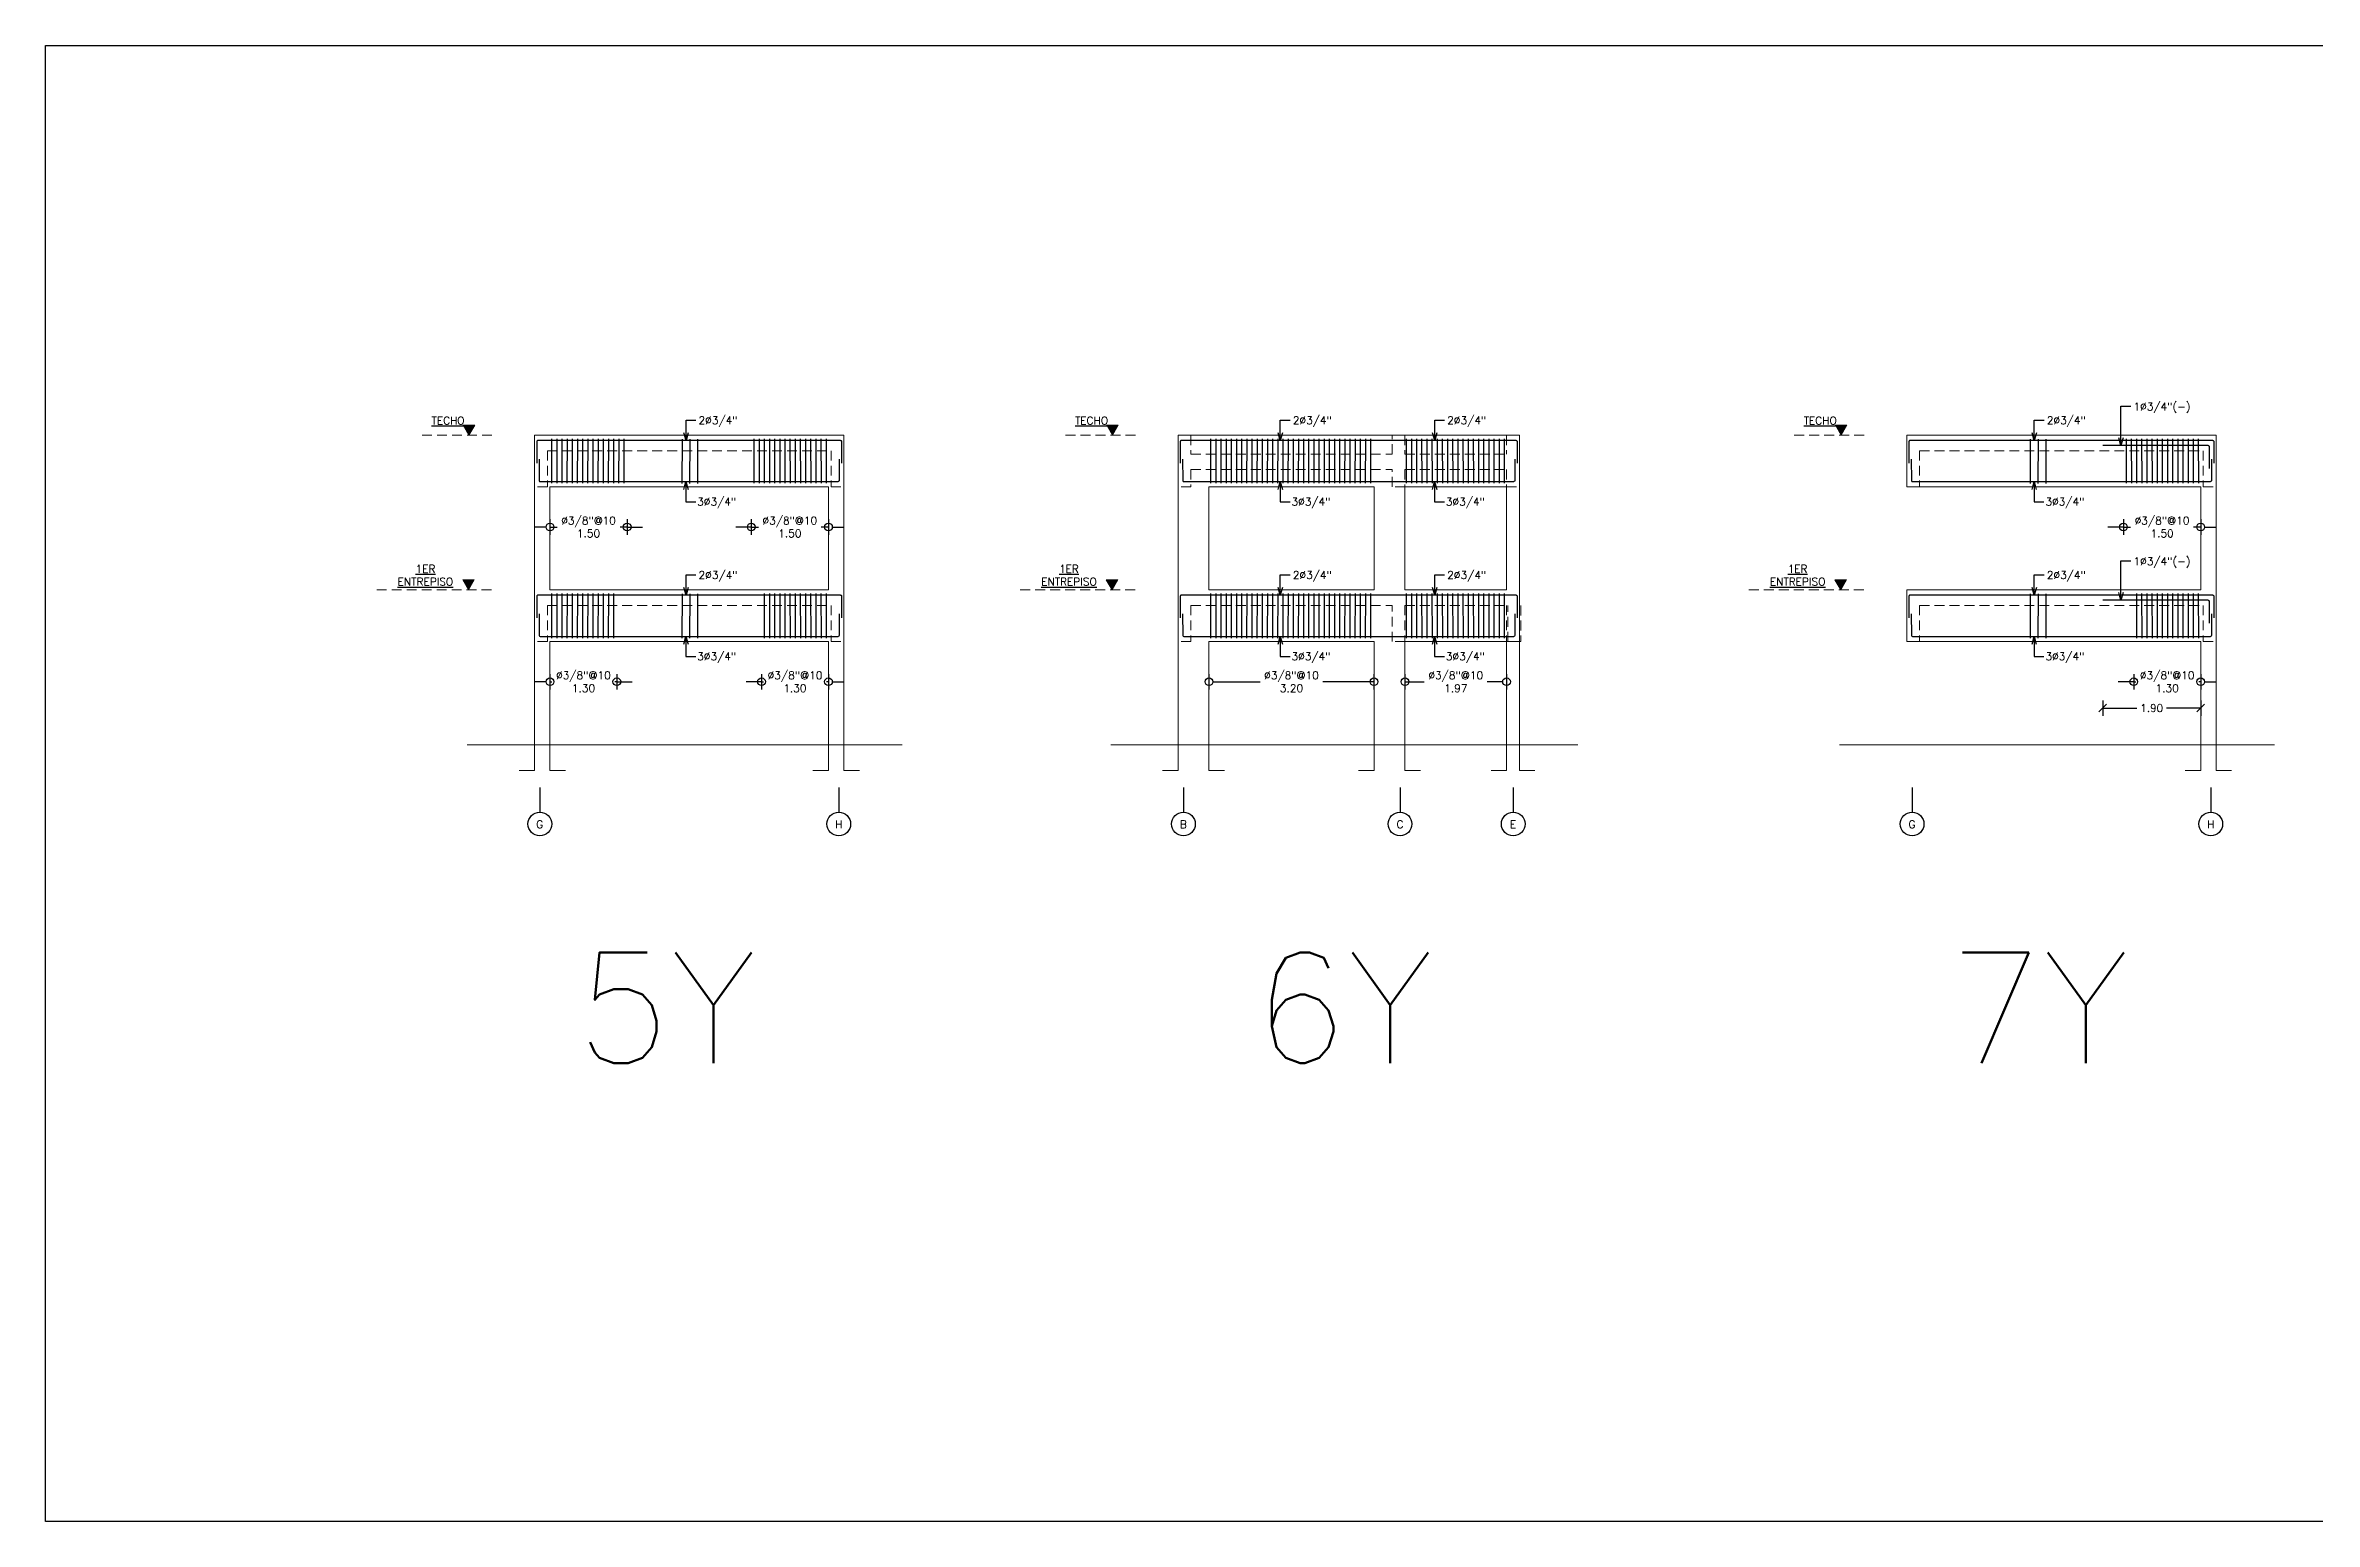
# Model space of a CAD drawing. Header units: metres. Extents: x -44 to 358, y -246 to 48.
# Drawn here: x -5.07 to 38.93, y -246.38 to -217.76 of the extents above; entities that cross this region are included whole.
import ezdxf

# ---------------------------------------------------------------- set-up
doc = ezdxf.new("R2010")
doc.units = ezdxf.units.M
doc.header["$LTSCALE"] = 0.3
doc.header["$PDMODE"] = 3
doc.linetypes.add('CONTINUA', pattern=[0])
doc.linetypes.add('HIDDEN', pattern=[9.525, 6.35, -3.175])
for name, color, linetype in [('001-ACERO', 5, 'Continuous'), ('001-DIMLOSA', 4, 'Continuous'), ('001-DIMTEXTO', 4, 'Continuous'), ('001-EJES', 4, 'Continuous'), ('002-SECCION', 1, 'CONTINUA'), ('ACERO', 5, 'Continuous'), ('DIMPORTICO', 4, 'Continuous'), ('DIMTEXTO', 4, 'Continuous'), ('SECCION', 1, 'Continuous'), ('TEXTO1', 1, 'Continuous'), ('VIGA-LOSA', 1, 'Continuous')]:
    doc.layers.add(name, color=color, linetype=linetype)
doc.layers.add('Losa', color=8, linetype='HIDDEN', lineweight=18)
doc.styles.add('SIMPLEX', font='simplex_.ttf', dxfattribs={"height": 0.2})
doc.styles.add('SMPLEX', font='simplex.shx')
doc.dimstyles.new('BDIM-75', dxfattribs={"dimscale": 0.75, "dimtxt": 0.2, "dimasz": 0.2, "dimexe": 0.2, "dimexo": 0.2, "dimgap": 0.1, "dimtad": 0, "dimtih": 1, "dimtoh": 1, "dimzin": 0, "dimdsep": 46, "dimtxsty": 'SIMPLEX', "dimblk": 'OBLIQUE', "dimcen": 0.2, "dimdle": 0.2, "dimclrd": 4, "dimclre": 4, "dimclrt": 256, "dimadec": 0, "dimazin": 0, "dimtfac": 1, "dimtofl": 0, "dimtmove": 1, "dimatfit": 3, "dimldrblk": 'OPEN30', "dimfxl": 0.15, "dimtfill": 1, "dimtolj": 1, "dimtzin": 0, "dimlwd": -1, "dimlwe": -1, "dimarcsym": 0})
doc.dimstyles.new('DIM-75', dxfattribs={"dimscale": 0.75, "dimtxt": 0.2, "dimasz": 0.2, "dimexe": 0.2, "dimexo": 0.2, "dimgap": 0.1, "dimtad": 0, "dimtih": 1, "dimtoh": 1, "dimzin": 0, "dimdsep": 46, "dimtxsty": 'SMPLEX', "dimblk1": 'OBLIQUE', "dimblk2": 'OBLIQUE', "dimsah": 1, "dimcen": 0.2, "dimclrd": 4, "dimclre": 4, "dimclrt": 4, "dimadec": 0, "dimazin": 0, "dimtfac": 1, "dimtmove": 0, "dimatfit": 3, "dimldrblk": 'OBLIQUE', "dimfxl": 0.2, "dimfxlon": 1, "dimtfill": 1, "dimtolj": 1, "dimtzin": 0, "dimarcsym": 0})

# ---------------------------------------------------------------- blocks, each defined once
blk = doc.blocks.new('A$C2BC87D2B')
at = {"layer": '001-DIMTEXTO', "lineweight": 0}
h = blk.add_hatch(color=4, dxfattribs=at)
h.dxf.hatch_style = 1
h.paths.add_polyline_path([(0, 0), (0.112, 0.194), (-0.112, 0.194)])
at = {"layer": '001-DIMTEXTO', "color": 4, "lineweight": 0, "flags": 128}
blk.add_lwpolyline([(0, 0), (0.112, 0.194), (-0.112, 0.194)], close=True, dxfattribs=at)
blk = doc.blocks.new('*U1802')
at = {"layer": '001-ACERO'}
blk.add_line((-0.001, -0.435), (0.001, 0.428), dxfattribs=at)
blk = doc.blocks.new('*U1803')
at = {"layer": 'VIGA-LOSA', "color": 0, "linetype": 'ByBlock', "lineweight": -2, "transparency": 16777216}
for p in [(0, 0), (0.1, 0), (0.2, 0), (0.3, 0), (0.4, 0), (0.5, 0), (0.6, 0), (0.7, 0), (0.8, 0), (0.9, 0), (1, 0), (1.1, 0), (1.2, 0)]:
    blk.add_blockref('*U1802', p, dxfattribs=at)
blk = doc.blocks.new('_DotBlank')
at = {"color": 0, "linetype": 'ByBlock', "lineweight": -2}
blk.add_line((-0.5, 0), (-1, 0), dxfattribs=at)
blk.add_circle((0, 0), 0.5, dxfattribs=at)
blk = doc.blocks.new('_Origin')
at = {"color": 0, "linetype": 'ByBlock', "lineweight": -2}
blk.add_line((0, 0), (-1, 0), dxfattribs=at)
blk.add_circle((0, 0), 0.5, dxfattribs=at)
blk = doc.blocks.new('*D1804')
at = {"layer": '001-DIMTEXTO', "color": 4, "lineweight": -2, "transparency": 16777216}
for p, q in [((4.563, -230.1), (4.413, -230.1)), ((4.713, -229.95), (4.713, -230.25)), ((4.713, -230.1), (4.751, -230.1)), ((6.01, -230.1), (5.972, -230.1)), ((6.01, -229.95), (6.01, -230.25)), ((6.16, -230.1), (6.31, -230.1))]:
    blk.add_line(p, q, dxfattribs=at)
at = {"layer": 'DEFPOINTS', "color": 0, "transparency": 16777216}
for p in [(4.713, -229.32), (6.01, -229.32), (6.01, -230.1)]:
    blk.add_point(p, dxfattribs=at)
at = {"layer": '001-DIMTEXTO', "color": 4, "lineweight": -2, "transparency": 16777216, "xscale": 0.15, "yscale": 0.15, "zscale": 0.15}
blk.add_blockref('_DotBlank', (4.713, -230.1), dxfattribs=at)
at = {"layer": '001-DIMTEXTO', "color": 4, "lineweight": -2, "transparency": 16777216, "xscale": 0.15, "yscale": 0.15, "zscale": 0.15, "rotation": 180}
blk.add_blockref('_Origin', (6.01, -230.1), dxfattribs=at)
at = {"layer": '001-DIMTEXTO', "color": 4, "transparency": 16777216, "insert": (5.362, -230.1), "char_height": 0.15, "attachment_point": 5, "style": 'SMPLEX'}
blk.add_mtext('\\A1;∅3/8"@10\\P1.30', dxfattribs=at)
blk = doc.blocks.new('_OBLIQUE')
at = {"color": 0, "linetype": 'ByBlock'}
blk.add_line((-0.5, -0.5), (0.5, 0.5), dxfattribs=at)
blk = doc.blocks.new('*U1805')
at = {"layer": '001-ACERO'}
blk.add_line((-0.001, -0.435), (0.001, 0.428), dxfattribs=at)
blk = doc.blocks.new('*U1806')
at = {"layer": 'VIGA-LOSA', "color": 0, "linetype": 'ByBlock', "lineweight": -2, "transparency": 16777216}
for p in [(0, 0), (0.1, 0), (0.2, 0), (0.3, 0), (0.4, 0), (0.5, 0), (0.6, 0), (0.7, 0), (0.8, 0), (0.9, 0), (1, 0), (1.1, 0), (1.2, 0)]:
    blk.add_blockref('*U1805', p, dxfattribs=at)
blk = doc.blocks.new('*D1807')
at = {"layer": '001-DIMTEXTO', "color": 4, "lineweight": -2, "transparency": 16777216}
for p, q in [((8.666, -230.1), (8.516, -230.1)), ((8.816, -229.95), (8.816, -230.25)), ((8.816, -230.1), (8.854, -230.1)), ((10.113, -230.1), (10.075, -230.1)), ((10.113, -229.95), (10.113, -230.25)), ((10.263, -230.1), (10.413, -230.1))]:
    blk.add_line(p, q, dxfattribs=at)
at = {"layer": 'DEFPOINTS', "color": 0, "transparency": 16777216}
for p in [(8.816, -229.32), (10.113, -229.32), (8.816, -230.1)]:
    blk.add_point(p, dxfattribs=at)
at = {"layer": '001-DIMTEXTO', "color": 4, "lineweight": -2, "transparency": 16777216, "xscale": 0.15, "yscale": 0.15, "zscale": 0.15}
blk.add_blockref('_Origin', (8.816, -230.1), dxfattribs=at)
at = {"layer": '001-DIMTEXTO', "color": 4, "lineweight": -2, "transparency": 16777216, "xscale": 0.15, "yscale": 0.15, "zscale": 0.15, "rotation": 180}
blk.add_blockref('_DotBlank', (10.113, -230.1), dxfattribs=at)
at = {"layer": '001-DIMTEXTO', "color": 4, "transparency": 16777216, "insert": (9.464, -230.1), "char_height": 0.15, "attachment_point": 5, "style": 'SMPLEX'}
blk.add_mtext('\\A1;∅3/8"@10\\P1.30', dxfattribs=at)
blk = doc.blocks.new('_Open30')
at = {"color": 0, "lineweight": -2}
for p, q in [((-1, 0.27), (0, 0)), ((0, 0), (-1, -0.27)), ((0, 0), (-1, 0))]:
    blk.add_line(p, q, dxfattribs=at)
blk = doc.blocks.new('*U1808')
at = {"layer": '001-ACERO'}
blk.add_line((-0.001, -0.685), (0.001, 0.175), dxfattribs=at)
blk = doc.blocks.new('*U1809')
at = {"layer": 'VIGA-LOSA', "color": 0, "linetype": 'ByBlock', "lineweight": -2, "transparency": 16777216}
for p in [(0, 0), (0.15, 0), (0.3, 0)]:
    blk.add_blockref('*U1808', p, dxfattribs=at)
blk = doc.blocks.new('*U1814')
at = {"layer": '001-ACERO'}
blk.add_line((-0.001, -0.685), (0.001, 0.175), dxfattribs=at)
blk = doc.blocks.new('*U1815')
at = {"layer": 'VIGA-LOSA', "color": 0, "linetype": 'ByBlock', "lineweight": -2, "transparency": 16777216}
for p in [(0, 0), (0.15, 0), (0.3, 0)]:
    blk.add_blockref('*U1814', p, dxfattribs=at)
blk = doc.blocks.new('*U1876')
at = {"layer": '001-ACERO'}
blk.add_line((-0.001, -0.435), (0.001, 0.428), dxfattribs=at)
blk = doc.blocks.new('*U1877')
at = {"layer": 'VIGA-LOSA', "color": 0, "linetype": 'ByBlock', "lineweight": -2, "transparency": 16777216}
for p in [(0, 0), (0.1, 0), (0.2, 0), (0.3, 0), (0.4, 0), (0.5, 0), (0.6, 0), (0.7, 0), (0.8, 0), (0.9, 0), (1, 0), (1.1, 0), (1.2, 0), (1.3, 0), (1.4, 0)]:
    blk.add_blockref('*U1876', p, dxfattribs=at)
blk = doc.blocks.new('*U1884')
at = {"layer": '001-ACERO'}
blk.add_line((-0.001, -0.435), (0.001, 0.428), dxfattribs=at)
blk = doc.blocks.new('*U1885')
at = {"layer": 'VIGA-LOSA', "color": 0, "linetype": 'ByBlock', "lineweight": -2, "transparency": 16777216}
for p in [(0, 0), (0.1, 0), (0.2, 0), (0.3, 0), (0.4, 0), (0.5, 0), (0.6, 0), (0.7, 0), (0.8, 0), (0.9, 0), (1, 0), (1.1, 0), (1.2, 0)]:
    blk.add_blockref('*U1884', p, dxfattribs=at)
blk = doc.blocks.new('*U1886')
at = {"layer": '001-ACERO'}
blk.add_line((-0.001, -0.685), (0.001, 0.175), dxfattribs=at)
blk = doc.blocks.new('*U1887')
at = {"layer": 'VIGA-LOSA', "color": 0, "linetype": 'ByBlock', "lineweight": -2, "transparency": 16777216}
for p in [(0, 0), (0.15, 0), (0.3, 0)]:
    blk.add_blockref('*U1886', p, dxfattribs=at)
blk = doc.blocks.new('*D1900')
at = {"layer": '001-DIMTEXTO', "color": 4, "lineweight": -2, "transparency": 16777216}
for p, q in [((34.82, -230.46), (34.82, -230.76)), ((36.72, -230.46), (36.72, -230.76)), ((34.82, -230.61), (35.481, -230.61)), ((36.72, -230.61), (36.059, -230.61))]:
    blk.add_line(p, q, dxfattribs=at)
at = {"layer": 'DEFPOINTS', "color": 0, "transparency": 16777216}
for p in [(34.82, -229.32), (36.72, -229.32), (36.72, -230.61)]:
    blk.add_point(p, dxfattribs=at)
at = {"layer": '001-DIMTEXTO', "color": 4, "lineweight": -2, "transparency": 16777216, "xscale": 0.15, "yscale": 0.15, "zscale": 0.15, "rotation": 180}
blk.add_blockref('_OBLIQUE', (34.82, -230.61), dxfattribs=at)
at = {"layer": '001-DIMTEXTO', "color": 4, "lineweight": -2, "transparency": 16777216, "xscale": 0.15, "yscale": 0.15, "zscale": 0.15}
blk.add_blockref('_OBLIQUE', (36.72, -230.61), dxfattribs=at)
at = {"layer": '001-DIMTEXTO', "color": 4, "transparency": 16777216, "insert": (35.77, -230.61), "char_height": 0.15, "attachment_point": 5, "style": 'SMPLEX', "bg_fill": 3, "box_fill_scale": 1.1, "bg_fill_color": 256, "bg_fill_true_color": 13158600, "bg_fill_transparency": 0}
blk.add_mtext('\\A1;1.90', dxfattribs=at)
blk = doc.blocks.new('*D1901')
at = {"layer": '001-DIMTEXTO', "color": 4, "lineweight": -2, "transparency": 16777216}
for p, q in [((35.272, -230.1), (35.122, -230.1)), ((35.422, -229.95), (35.422, -230.25)), ((35.422, -230.1), (35.46, -230.1)), ((36.72, -230.1), (36.682, -230.1)), ((36.72, -229.95), (36.72, -230.25)), ((36.87, -230.1), (37.02, -230.1))]:
    blk.add_line(p, q, dxfattribs=at)
at = {"layer": 'DEFPOINTS', "color": 0, "transparency": 16777216}
for p in [(35.422, -229.32), (36.72, -229.32), (35.422, -230.1)]:
    blk.add_point(p, dxfattribs=at)
at = {"layer": '001-DIMTEXTO', "color": 4, "lineweight": -2, "transparency": 16777216, "xscale": 0.15, "yscale": 0.15, "zscale": 0.15}
blk.add_blockref('_Origin', (35.422, -230.1), dxfattribs=at)
at = {"layer": '001-DIMTEXTO', "color": 4, "lineweight": -2, "transparency": 16777216, "xscale": 0.15, "yscale": 0.15, "zscale": 0.15, "rotation": 180}
blk.add_blockref('_DotBlank', (36.72, -230.1), dxfattribs=at)
at = {"layer": '001-DIMTEXTO', "color": 4, "transparency": 16777216, "insert": (36.071, -230.1), "char_height": 0.15, "attachment_point": 5, "style": 'SMPLEX'}
blk.add_mtext('\\A1;∅3/8"@10\\P1.30', dxfattribs=at)
blk = doc.blocks.new('*U1902')
at = {"layer": '001-ACERO'}
blk.add_line((-0.001, -0.685), (0.001, 0.175), dxfattribs=at)
blk = doc.blocks.new('*U1903')
at = {"layer": 'VIGA-LOSA', "color": 0, "linetype": 'ByBlock', "lineweight": -2, "transparency": 16777216}
for p in [(0, 0), (0.15, 0), (0.3, 0)]:
    blk.add_blockref('*U1902', p, dxfattribs=at)
blk = doc.blocks.new('*U1955')
at = {"layer": '001-ACERO'}
blk.add_line((-0.001, -0.435), (0.001, 0.428), dxfattribs=at)
blk = doc.blocks.new('*U1956')
at = {"layer": 'VIGA-LOSA', "color": 0, "linetype": 'ByBlock', "lineweight": -2, "transparency": 16777216}
for p in [(0, 0), (0.1, 0), (0.2, 0), (0.3, 0), (0.4, 0), (0.5, 0), (0.6, 0), (0.7, 0), (0.8, 0), (0.9, 0), (1, 0), (1.1, 0), (1.2, 0), (1.3, 0), (1.4, 0), (1.5, 0), (1.6, 0), (1.7, 0), (1.8, 0), (1.9, 0), (2, 0), (2.1, 0), (2.2, 0), (2.3, 0), (2.4, 0), (2.5, 0), (2.6, 0), (2.7, 0), (2.8, 0), (2.9, 0), (3, 0), (3.1, 0)]:
    blk.add_blockref('*U1955', p, dxfattribs=at)
blk = doc.blocks.new('*D1967')
at = {"layer": '001-DIMTEXTO', "color": 4, "lineweight": -2, "transparency": 16777216}
for p, q in [((17.491, -229.95), (17.491, -230.25)), ((17.641, -230.1), (18.481, -230.1)), ((20.541, -230.1), (19.702, -230.1)), ((20.691, -229.95), (20.691, -230.25))]:
    blk.add_line(p, q, dxfattribs=at)
at = {"layer": 'DEFPOINTS', "color": 0, "transparency": 16777216}
for p in [(17.491, -229.32), (20.691, -229.32), (20.691, -230.1)]:
    blk.add_point(p, dxfattribs=at)
at = {"layer": '001-DIMTEXTO', "color": 4, "lineweight": -2, "transparency": 16777216, "xscale": 0.15, "yscale": 0.15, "zscale": 0.15, "rotation": 180}
blk.add_blockref('_DotBlank', (17.491, -230.1), dxfattribs=at)
at = {"layer": '001-DIMTEXTO', "color": 4, "lineweight": -2, "transparency": 16777216, "xscale": 0.15, "yscale": 0.15, "zscale": 0.15}
blk.add_blockref('_Origin', (20.691, -230.1), dxfattribs=at)
at = {"layer": '001-DIMTEXTO', "color": 4, "transparency": 16777216, "insert": (19.091, -230.1), "char_height": 0.15, "attachment_point": 5, "style": 'SMPLEX'}
blk.add_mtext('\\A1;∅3/8"@10\\P3.20', dxfattribs=at)
blk = doc.blocks.new('*U1957')
at = {"layer": '001-ACERO'}
blk.add_line((-0.001, -0.435), (0.001, 0.428), dxfattribs=at)
blk = doc.blocks.new('*U1958')
at = {"layer": 'VIGA-LOSA', "color": 0, "linetype": 'ByBlock', "lineweight": -2, "transparency": 16777216}
for p in [(0, 0), (0.1, 0), (0.2, 0), (0.3, 0), (0.4, 0), (0.5, 0), (0.6, 0), (0.7, 0), (0.8, 0), (0.9, 0), (1, 0), (1.1, 0), (1.2, 0), (1.3, 0), (1.4, 0), (1.5, 0), (1.6, 0), (1.7, 0), (1.8, 0), (1.9, 0)]:
    blk.add_blockref('*U1957', p, dxfattribs=at)
blk = doc.blocks.new('*D1968')
at = {"layer": '001-DIMTEXTO', "color": 4, "lineweight": -2, "transparency": 16777216}
for p, q in [((21.291, -229.95), (21.291, -230.25)), ((21.441, -230.1), (21.665, -230.1)), ((23.111, -230.1), (22.887, -230.1)), ((23.261, -229.95), (23.261, -230.25))]:
    blk.add_line(p, q, dxfattribs=at)
at = {"layer": 'DEFPOINTS', "color": 0, "transparency": 16777216}
for p in [(21.291, -229.32), (23.261, -229.32), (21.291, -230.1)]:
    blk.add_point(p, dxfattribs=at)
at = {"layer": '001-DIMTEXTO', "color": 4, "lineweight": -2, "transparency": 16777216, "xscale": 0.15, "yscale": 0.15, "zscale": 0.15, "rotation": 180}
blk.add_blockref('_Origin', (21.291, -230.1), dxfattribs=at)
at = {"layer": '001-DIMTEXTO', "color": 4, "lineweight": -2, "transparency": 16777216, "xscale": 0.15, "yscale": 0.15, "zscale": 0.15}
blk.add_blockref('_DotBlank', (23.261, -230.1), dxfattribs=at)
at = {"layer": '001-DIMTEXTO', "color": 4, "transparency": 16777216, "insert": (22.276, -230.1), "char_height": 0.15, "attachment_point": 5, "style": 'SMPLEX'}
blk.add_mtext('\\A1;∅3/8"@10\\P1.97', dxfattribs=at)
blk = doc.blocks.new('*U1961')
at = {"layer": '001-ACERO'}
blk.add_line((-0.001, -0.435), (0.001, 0.428), dxfattribs=at)
blk = doc.blocks.new('*U1962')
at = {"layer": 'VIGA-LOSA', "color": 0, "linetype": 'ByBlock', "lineweight": -2, "transparency": 16777216}
for p in [(0, 0), (0.1, 0), (0.2, 0), (0.3, 0), (0.4, 0), (0.5, 0), (0.6, 0), (0.7, 0), (0.8, 0), (0.9, 0), (1, 0), (1.1, 0), (1.2, 0), (1.3, 0), (1.4, 0), (1.5, 0), (1.6, 0), (1.7, 0), (1.8, 0), (1.9, 0), (2, 0), (2.1, 0), (2.2, 0), (2.3, 0), (2.4, 0), (2.5, 0), (2.6, 0), (2.7, 0), (2.8, 0), (2.9, 0), (3, 0), (3.1, 0)]:
    blk.add_blockref('*U1961', p, dxfattribs=at)
blk = doc.blocks.new('*U1963')
at = {"layer": '001-ACERO'}
blk.add_line((-0.001, -0.435), (0.001, 0.428), dxfattribs=at)
blk = doc.blocks.new('*U1964')
at = {"layer": 'VIGA-LOSA', "color": 0, "linetype": 'ByBlock', "lineweight": -2, "transparency": 16777216}
for p in [(0, 0), (0.1, 0), (0.2, 0), (0.3, 0), (0.4, 0), (0.5, 0), (0.6, 0), (0.7, 0), (0.8, 0), (0.9, 0), (1, 0), (1.1, 0), (1.2, 0), (1.3, 0), (1.4, 0), (1.5, 0), (1.6, 0), (1.7, 0), (1.8, 0), (1.9, 0)]:
    blk.add_blockref('*U1963', p, dxfattribs=at)
blk = doc.blocks.new('*D1989')
at = {"layer": '001-DIMTEXTO', "color": 4, "lineweight": -2, "transparency": 16777216}
for p, q in [((35.222, -226.95), (35.222, -227.25)), ((36.72, -226.95), (36.72, -227.25)), ((35.072, -227.1), (34.922, -227.1)), ((35.222, -227.1), (35.36, -227.1)), ((36.72, -227.1), (36.582, -227.1)), ((36.87, -227.1), (37.02, -227.1))]:
    blk.add_line(p, q, dxfattribs=at)
at = {"layer": 'DEFPOINTS', "color": 0, "transparency": 16777216}
for p in [(35.222, -226.32), (36.72, -226.32), (35.222, -227.1)]:
    blk.add_point(p, dxfattribs=at)
at = {"layer": '001-DIMTEXTO', "color": 4, "lineweight": -2, "transparency": 16777216, "xscale": 0.15, "yscale": 0.15, "zscale": 0.15}
blk.add_blockref('_Origin', (35.222, -227.1), dxfattribs=at)
at = {"layer": '001-DIMTEXTO', "color": 4, "lineweight": -2, "transparency": 16777216, "xscale": 0.15, "yscale": 0.15, "zscale": 0.15, "rotation": 180}
blk.add_blockref('_DotBlank', (36.72, -227.1), dxfattribs=at)
at = {"layer": '001-DIMTEXTO', "color": 4, "transparency": 16777216, "insert": (35.971, -227.1), "char_height": 0.15, "attachment_point": 5, "style": 'SMPLEX'}
blk.add_mtext('\\A1;∅3/8"@10\\P1.50', dxfattribs=at)
blk = doc.blocks.new('*U1990')
at = {"layer": '001-ACERO'}
blk.add_line((-0.001, -0.435), (0.001, 0.428), dxfattribs=at)
blk = doc.blocks.new('*U1991')
at = {"layer": 'VIGA-LOSA', "color": 0, "linetype": 'ByBlock', "lineweight": -2, "transparency": 16777216}
for p in [(0, 0), (0.1, 0), (0.2, 0), (0.3, 0), (0.4, 0), (0.5, 0), (0.6, 0), (0.7, 0), (0.8, 0), (0.9, 0), (1, 0), (1.1, 0), (1.2, 0), (1.3, 0), (1.4, 0)]:
    blk.add_blockref('*U1990', p, dxfattribs=at)
blk = doc.blocks.new('*D1992')
at = {"layer": '001-DIMTEXTO', "color": 4, "lineweight": -2, "transparency": 16777216}
for p, q in [((8.616, -226.95), (8.616, -227.25)), ((10.113, -226.95), (10.113, -227.25)), ((8.466, -227.1), (8.316, -227.1)), ((8.616, -227.1), (8.754, -227.1)), ((10.113, -227.1), (9.975, -227.1)), ((10.263, -227.1), (10.413, -227.1))]:
    blk.add_line(p, q, dxfattribs=at)
at = {"layer": 'DEFPOINTS', "color": 0, "transparency": 16777216}
for p in [(8.616, -226.32), (10.113, -226.32), (8.616, -227.1)]:
    blk.add_point(p, dxfattribs=at)
at = {"layer": '001-DIMTEXTO', "color": 4, "lineweight": -2, "transparency": 16777216, "xscale": 0.15, "yscale": 0.15, "zscale": 0.15}
blk.add_blockref('_Origin', (8.616, -227.1), dxfattribs=at)
at = {"layer": '001-DIMTEXTO', "color": 4, "lineweight": -2, "transparency": 16777216, "xscale": 0.15, "yscale": 0.15, "zscale": 0.15, "rotation": 180}
blk.add_blockref('_DotBlank', (10.113, -227.1), dxfattribs=at)
at = {"layer": '001-DIMTEXTO', "color": 4, "transparency": 16777216, "insert": (9.364, -227.1), "char_height": 0.15, "attachment_point": 5, "style": 'SMPLEX'}
blk.add_mtext('\\A1;∅3/8"@10\\P1.50', dxfattribs=at)
blk = doc.blocks.new('*U1993')
at = {"layer": '001-ACERO'}
blk.add_line((-0.001, -0.435), (0.001, 0.428), dxfattribs=at)
blk = doc.blocks.new('*U1994')
at = {"layer": 'VIGA-LOSA', "color": 0, "linetype": 'ByBlock', "lineweight": -2, "transparency": 16777216}
for p in [(0, 0), (0.1, 0), (0.2, 0), (0.3, 0), (0.4, 0), (0.5, 0), (0.6, 0), (0.7, 0), (0.8, 0), (0.9, 0), (1, 0), (1.1, 0), (1.2, 0), (1.3, 0), (1.4, 0)]:
    blk.add_blockref('*U1993', p, dxfattribs=at)
blk = doc.blocks.new('*D1995')
at = {"layer": '001-DIMTEXTO', "color": 4, "lineweight": -2, "transparency": 16777216}
for p, q in [((4.713, -226.95), (4.713, -227.25)), ((6.21, -226.95), (6.21, -227.25)), ((4.563, -227.1), (4.413, -227.1)), ((4.713, -227.1), (4.851, -227.1)), ((6.21, -227.1), (6.072, -227.1)), ((6.36, -227.1), (6.51, -227.1))]:
    blk.add_line(p, q, dxfattribs=at)
at = {"layer": 'DEFPOINTS', "color": 0, "transparency": 16777216}
for p in [(4.713, -226.32), (6.21, -226.32), (6.21, -227.1)]:
    blk.add_point(p, dxfattribs=at)
at = {"layer": '001-DIMTEXTO', "color": 4, "lineweight": -2, "transparency": 16777216, "xscale": 0.15, "yscale": 0.15, "zscale": 0.15}
blk.add_blockref('_DotBlank', (4.713, -227.1), dxfattribs=at)
at = {"layer": '001-DIMTEXTO', "color": 4, "lineweight": -2, "transparency": 16777216, "xscale": 0.15, "yscale": 0.15, "zscale": 0.15, "rotation": 180}
blk.add_blockref('_Origin', (6.21, -227.1), dxfattribs=at)
at = {"layer": '001-DIMTEXTO', "color": 4, "transparency": 16777216, "insert": (5.462, -227.1), "char_height": 0.15, "attachment_point": 5, "style": 'SMPLEX'}
blk.add_mtext('\\A1;∅3/8"@10\\P1.50', dxfattribs=at)

msp = doc.modelspace()

# ---------------------------------------------------------------- linework, layer by layer
at = {"layer": '001-EJES', "color": 1, "ltscale": 0.02}
for p, q in [((4.5172236, -232.1491684), (4.5172236, -232.6273824)), ((10.3130096, -232.1491684), (10.3130096, -232.6273824)), ((16.9955202, -232.1491684), (16.9955202, -232.6273824)), ((21.1955202, -232.1491684), (21.1955202, -232.6273824)), ((23.390059, -232.1491684), (23.390059, -232.6273824)), ((31.124045, -232.1491684), (31.124045, -232.6273824)), ((36.915617, -232.1491684), (36.915617, -232.6273824))]:
    msp.add_line(p, q, dxfattribs=at)
at = {"layer": '001-EJES', "color": 1}
for centre in [(4.5172236, -232.8574122), (10.3130096, -232.8574122), (16.9955202, -232.8574122), (21.1955202, -232.8574122), (23.390059, -232.8574123), (31.124045, -232.8574122), (36.915617, -232.8574122)]:
    msp.add_circle(centre, 0.2300299, dxfattribs=at)
at = {"layer": '002-SECCION', "lineweight": 0}
for p, q in [((4.4130096, -231.8196434), (4.4130096, -225.3196434)), ((4.4130096, -225.3196434), (10.4130096, -225.3196434)), ((10.4130096, -231.8196434), (10.4130096, -225.3196434)), ((16.8913062, -231.8196434), (16.8913062, -225.3196434)), ((16.8913062, -225.3196434), (23.510845, -225.3196434)), ((23.510845, -231.8196434), (23.510845, -225.3196434)), ((31.019831, -225.3196434), (37.019831, -225.3196434)), ((31.019831, -226.3196434), (31.019831, -225.3196434)), ((37.019831, -231.8196434), (37.019831, -225.3196434)), ((4.7130096, -228.3196434), (4.7130096, -226.3196434)), ((4.7130096, -226.3196434), (10.1130096, -226.3196434)), ((10.1130096, -228.3196434), (10.1130096, -226.3196434)), ((17.4913062, -228.3196434), (17.4913062, -226.3196434)), ((17.4913062, -226.3196434), (20.6913062, -226.3196434)), ((20.6913062, -228.3196434), (20.6913062, -226.3196434)), ((21.2913062, -228.3196434), (21.2913062, -226.3196434)), ((21.2913062, -226.3196434), (23.260845, -226.3196434)), ((23.260845, -228.3196434), (23.260845, -226.3196434)), ((31.019831, -226.3196434), (36.719831, -226.3196434)), ((36.719831, -228.3196434), (36.719831, -226.3196434)), ((4.7130096, -228.3196434), (10.1130096, -228.3196434)), ((17.4913062, -228.3196434), (20.6913062, -228.3196434)), ((21.2913062, -228.3196434), (23.260845, -228.3196434)), ((31.019831, -229.3196434), (31.019831, -228.3196434)), ((31.019831, -228.3196434), (36.719831, -228.3196434)), ((4.7130096, -231.8196434), (4.7130096, -229.3196434)), ((4.7130096, -229.3196434), (10.1130096, -229.3196434)), ((10.1130096, -231.8196434), (10.1130096, -229.3196434)), ((17.4913062, -229.3196434), (20.6913062, -229.3196434)), ((17.4913062, -231.8196434), (17.4913062, -229.3196434)), ((20.6913062, -231.8196434), (20.6913062, -229.3196434)), ((21.2913062, -231.8196434), (21.2913062, -229.3196434)), ((21.2913062, -229.3196434), (23.260845, -229.3196434)), ((23.260845, -231.8196434), (23.260845, -229.3196434)), ((31.019831, -229.3196434), (36.719831, -229.3196434)), ((36.719831, -231.8196434), (36.719831, -229.3196434)), ((4.1130096, -231.8196434), (4.4130096, -231.8196434)), ((4.7130096, -231.8196434), (5.0130096, -231.8196434)), ((9.8130096, -231.8196434), (10.1130096, -231.8196434)), ((10.4130096, -231.8196434), (10.7130096, -231.8196434)), ((16.5913062, -231.8196434), (16.8913062, -231.8196434)), ((17.4913062, -231.8196434), (17.7913062, -231.8196434)), ((20.3913062, -231.8196434), (20.6913062, -231.8196434)), ((21.2913062, -231.8196434), (21.5913062, -231.8196434)), ((22.960845, -231.8196434), (23.260845, -231.8196434)), ((23.510845, -231.8196434), (23.810845, -231.8196434)), ((36.419831, -231.8196434), (36.719831, -231.8196434)), ((37.019831, -231.8196434), (37.319831, -231.8196434))]:
    msp.add_line(p, q, dxfattribs=at)
at = {"layer": 'ACERO'}
for points in [[(4.4769714, -225.4196434, 0.4142135624), (4.4569714, -225.4396434), (4.4569714, -225.8623905)], [(10.3490479, -225.4196434, -0.4142135624), (10.3690479, -225.4396434), (10.3690479, -225.8623905)], [(16.955268, -225.4196434, 0.4142135624), (16.935268, -225.4396434), (16.935268, -225.8623905)], [(23.4468833, -225.4196434, -0.4142135624), (23.4668833, -225.4396434), (23.4668833, -225.8623905)], [(31.0837927, -225.4196434, 0.4142135624), (31.0637927, -225.4396434), (31.0637927, -225.8623905)], [(36.9558692, -225.4196434, -0.4142135624), (36.9758692, -225.4396434), (36.9758692, -225.8623905)], [(4.502075, -225.7835448), (4.5035711, -226.2001155, 0.4073149712), (4.5235656, -226.2196434)], [(10.3239443, -225.7835448), (10.3224481, -226.2001155, -0.4073149712), (10.3024537, -226.2196434)], [(16.9803716, -225.7835448), (16.9818677, -226.2001155, 0.4073149712), (17.0018622, -226.2196434)], [(23.4217796, -225.7835448), (23.4202835, -226.2001155, -0.4073149712), (23.4002891, -226.2196434)], [(31.1088964, -225.7835448), (31.1103925, -226.2001155, 0.4073149712), (31.1303869, -226.2196434)], [(36.9307656, -225.7835448), (36.9292695, -226.2001155, -0.4073149712), (36.909275, -226.2196434)], [(4.4769714, -228.4196434, 0.4142135624), (4.4569714, -228.4396434), (4.4569714, -228.8623905)], [(4.502075, -228.7835448), (4.5035711, -229.2001155, 0.4073149712), (4.5235656, -229.2196434)], [(10.3239443, -228.7835448), (10.3224481, -229.2001155, -0.4073149712), (10.3024537, -229.2196434)], [(10.3490479, -228.4196434, -0.4142135624), (10.3690479, -228.4396434), (10.3690479, -228.8623905)], [(16.955268, -228.4196434, 0.4142135624), (16.935268, -228.4396434), (16.935268, -228.8623905)], [(16.9803716, -228.7835448), (16.9818677, -229.2001155, 0.4073149712), (17.0018622, -229.2196434)], [(23.4217796, -228.7835448), (23.4202835, -229.2001155, -0.4073149712), (23.4002891, -229.2196434)], [(23.4468833, -228.4196434, -0.4142135624), (23.4668833, -228.4396434), (23.4668833, -228.8623905)], [(31.0837927, -228.4196434, 0.4142135624), (31.0637927, -228.4396434), (31.0637927, -228.8623905)], [(31.1088964, -228.7835448), (31.1103925, -229.2001155, 0.4073149712), (31.1303869, -229.2196434)], [(36.9307656, -228.7835448), (36.9292695, -229.2001155, -0.4073149712), (36.909275, -229.2196434)], [(36.9558692, -228.4196434, -0.4142135624), (36.9758692, -228.4396434), (36.9758692, -228.8623905)]]:
    msp.add_lwpolyline(points, format="xyb", dxfattribs=at)
for points in [[(10.3490479, -225.4196434), (4.4769714, -225.4196434)], [(23.4468833, -225.4196434), (16.955268, -225.4196434)], [(36.9558692, -225.4196434), (31.0837927, -225.4196434)], [(4.5235656, -226.2196434), (10.3024537, -226.2196434)], [(17.0018622, -226.2196434), (23.4002891, -226.2196434)], [(31.1303869, -226.2196434), (36.909275, -226.2196434)], [(10.3490479, -228.4196434), (4.4769714, -228.4196434)], [(23.4468833, -228.4196434), (16.955268, -228.4196434)], [(36.9558692, -228.4196434), (31.0837927, -228.4196434)], [(4.5235656, -229.2196434), (10.3024537, -229.2196434)], [(17.0018622, -229.2196434), (23.4002891, -229.2196434)], [(31.1303869, -229.2196434), (36.909275, -229.2196434)]]:
    msp.add_lwpolyline(points, dxfattribs=at)
at = {"layer": 'ACERO', "color": 6}
for points in [[(36.864266, -225.5196434), (34.819831, -225.5196434)], [(36.864266, -228.5196434), (34.819831, -228.5196434)]]:
    msp.add_lwpolyline(points, dxfattribs=at)
for points in [[(36.864266, -225.5196434, -0.4142135624), (36.884266, -225.5396434), (36.884266, -225.9623905)], [(36.864266, -228.5196434, -0.4142135624), (36.884266, -228.5396434), (36.884266, -228.9623905)]]:
    msp.add_lwpolyline(points, format="xyb", dxfattribs=at)
at = {"layer": 'DIMTEXTO'}
msp.add_lwpolyline([(-5.0701956, -217.7611052), (196.66926, -217.7611052), (196.66926, -246.3838365), (-5.0701956, -246.3838365)], close=True, dxfattribs=at)
at = {"layer": 'Losa', "lineweight": 0, "ltscale": 0.1}
for p, q in [((3.5867716, -225.3196434), (2.177426, -225.3196434)), ((4.6630096, -225.6196434), (10.1630096, -225.6196434)), ((16.0650682, -225.3196434), (14.6557226, -225.3196434)), ((17.1413062, -225.6848481), (21.0413062, -225.6848481)), ((21.2913062, -225.6848481), (23.260845, -225.6848481)), ((30.1935929, -225.3196434), (28.7842473, -225.3196434)), ((31.269831, -225.6196434), (36.769831, -225.6196434)), ((17.1413062, -225.9848481), (21.0413062, -225.9848481)), ((21.2913062, -225.9848481), (23.260845, -225.9848481)), ((3.5789503, -228.3196434), (1.3270812, -228.3196434)), ((16.0572468, -228.3196434), (13.8053777, -228.3196434)), ((30.1857716, -228.3196434), (27.9339025, -228.3196434)), ((4.6630096, -228.6196434), (10.1630096, -228.6196434)), ((17.1413062, -228.6196434), (21.0413062, -228.6198749)), ((21.2913062, -228.6196434), (23.260845, -228.6196434)), ((31.269831, -228.6196434), (36.769831, -228.6196434))]:
    msp.add_line(p, q, dxfattribs=at)
for points in [[(4.6630096, -225.6196434), (4.6630096, -226.3196434), (4.4130096, -226.3196434), (4.4130096, -225.6196434)], [(10.1630096, -225.6196434), (10.1630096, -226.3196434), (10.4130096, -226.3196434), (10.4130096, -225.6196434)], [(17.1413062, -225.9848481), (17.1413062, -226.3196434), (16.8913062, -226.3196434), (16.8913062, -225.6196434)], [(17.1413062, -225.3196434), (17.1413062, -225.6848481)], [(21.0413062, -225.6848481), (21.0413062, -225.3196434)], [(21.2913062, -225.3196434), (21.2913062, -225.6848481)], [(23.260845, -225.3196434), (23.260845, -225.6848481)], [(23.260845, -225.9848481), (23.260845, -226.3196434), (23.510845, -226.3196434), (23.510845, -225.6196434)], [(31.269831, -225.6196434), (31.269831, -226.3196434), (31.019831, -226.3196434), (31.019831, -225.6196434)], [(36.769831, -225.6196434), (36.769831, -226.3196434), (37.019831, -226.3196434), (37.019831, -225.6196434)], [(21.2913062, -225.9848481), (21.2913062, -226.3196434), (21.0413062, -226.3196434), (21.0413062, -225.9848481)], [(4.6630096, -228.6196434), (4.6630096, -229.3196434), (4.4130096, -229.3196434), (4.4130096, -228.6196434)], [(10.1630096, -228.6196434), (10.1630096, -229.3196434), (10.4130096, -229.3196434), (10.4130096, -228.6196434)], [(17.1413062, -228.6196434), (17.1413062, -229.3196434), (16.8913062, -229.3196434), (16.8913062, -228.6196434)], [(21.2913062, -228.6196434), (21.2913062, -229.3198749), (21.0413062, -229.3198749), (21.0413062, -228.6198749)], [(23.260845, -228.6196434), (23.260845, -229.3196434), (23.510845, -229.3196434), (23.510845, -228.6196434)], [(23.535845, -228.6224149), (23.535845, -229.3224149), (23.285845, -229.3224149), (23.285845, -228.6224149)], [(31.269831, -228.6196434), (31.269831, -229.3196434), (31.019831, -229.3196434), (31.019831, -228.6196434)], [(36.769831, -228.6196434), (36.769831, -229.3196434), (37.019831, -229.3196434), (37.019831, -228.6196434)]]:
    msp.add_lwpolyline(points, dxfattribs=at)
at = {"layer": 'SECCION', "color": 8, "lineweight": 0, "ltscale": 0.0003}
for p, q in [((3.1102477, -231.3196434), (11.5449042, -231.3196434)), ((15.5885443, -231.3196434), (24.6427396, -231.3196434)), ((29.7170691, -231.3196434), (38.1517256, -231.3196434))]:
    msp.add_line(p, q, dxfattribs=at)

# ---------------------------------------------------------------- block references
at = {"layer": 'TEXTO1', "ltscale": 2}
for p in [(3.142487, -225.319377), (15.6207836, -225.319377), (29.7493084, -225.319377), (3.1346657, -228.319377), (15.6129623, -228.319377), (29.741487, -228.319377)]:
    msp.add_blockref('A$C2BC87D2B', p, dxfattribs=at)
at = {"layer": 'VIGA-LOSA'}
for name, p in [('*U1994', (4.7511099, -225.8166023)), ('*U1815', (7.2794587, -225.5685711)), ('*U1962', (17.5294064, -225.8166023)), ('*U1903', (33.4218517, -225.5685711)), ('*U1803', (4.7511099, -228.8166023)), ('*U1809', (7.2794587, -228.5685711)), ('*U1956', (17.5294064, -228.8166023)), ('*U1887', (33.4218517, -228.5685711))]:
    msp.add_blockref(name, p, dxfattribs=at)
at = {"layer": 'VIGA-LOSA', "xscale": -1}
for name, p in [('*U1991', (10.0749094, -225.8166023)), ('*U1964', (23.2227448, -225.8166023)), ('*U1877', (36.6817308, -225.8166023)), ('*U1806', (10.0749094, -228.8166023)), ('*U1958', (23.2227448, -228.8166023)), ('*U1885', (36.6817308, -228.8166023))]:
    msp.add_blockref(name, p, dxfattribs=at)

# ---------------------------------------------------------------- texts
at = {"layer": 'DIMPORTICO', "color": 4, "style": 'SMPLEX'}
for s, p in [('1∅3/4"(-)', (35.4169314, -224.8386844)), ('2∅3/4"', (7.5933759, -225.1057089)), ('2∅3/4"', (19.1165069, -225.1057089)), ('2∅3/4"', (22.1098453, -225.1057089)), ('2∅3/4"', (33.7357689, -225.1057089)), ('3∅3/4"', (7.5673038, -226.6822199)), ('3∅3/4"', (19.0904348, -226.6822199)), ('3∅3/4"', (22.0837732, -226.6822199)), ('3∅3/4"', (33.7096968, -226.6822199)), ('1∅3/4"(-)', (35.4169314, -227.8386844)), ('2∅3/4"', (7.5933759, -228.1057089)), ('2∅3/4"', (19.1165069, -228.1057089)), ('2∅3/4"', (22.1098453, -228.1057089)), ('2∅3/4"', (33.7357689, -228.1057089)), ('3∅3/4"', (7.5673038, -229.6822199)), ('3∅3/4"', (19.0904348, -229.6822199)), ('3∅3/4"', (22.0837732, -229.6822199)), ('3∅3/4"', (33.7096968, -229.6822199))]:
    msp.add_text(s, height=0.15, rotation=360, dxfattribs=at).set_placement(p)
at = {"layer": 'DIMTEXTO', "color": 4, "char_height": 2.14629826, "attachment_point": 5, "style": 'SMPLEX'}
for s, insert in [('5Y', (6.9646456, -236.4207859)), ('6Y', (20.0873379, -236.4207859)), ('7Y', (33.571467, -236.4207859))]:
    msp.add_mtext(s, dxfattribs=dict(at, insert=insert))

# ---------------------------------------------------------------- dimensions: what is measured, and where the dimension line sits
at = {"layer": '001-DIMTEXTO'}
for base, p1, p2, angle, picture, middle in [((6.2103873, -227.0997022), (4.7130096, -226.3196434), (6.2103873, -226.3196434), 0, '*D1995', (5.4616985, -227.0997022)), ((8.6156319, -227.0997022), (10.1130096, -226.3196434), (8.6156319, -226.3196434), 180, '*D1992', (9.3643208, -227.0997022)), ((35.2224533, -227.0997022), (36.719831, -226.3196434), (35.2224533, -226.3196434), 180, '*D1989', (35.9711421, -227.0997022)), ((21.2913062, -230.0997022), (23.260845, -229.3196434), (21.2913062, -229.3196434), 180, '*D1968', (22.2760756, -230.0997022))]:
    dim = msp.add_linear_dim(base=base, p1=p1, p2=p2, angle=angle, text='∅3/8"@10\\P<>', dimstyle='DIM-75', override={"dimblk1": 'DotBlank', "dimblk2": 'Origin', "dimtfill": 0}, dxfattribs=at)
    dim.commit()
    dim.dimension.update_dxf_attribs({"geometry": picture, "text_midpoint": middle})
dim = msp.add_linear_dim(base=(6.0103873, -230.0997022), p1=(4.7130096, -229.3196434), p2=(6.0103873, -229.3196434), text='∅3/8"@10\\P<>', dimstyle='DIM-75', override={"dimblk1": 'DotBlank', "dimblk2": 'Origin', "dimtfill": 0}, dxfattribs=at)
dim.commit()
dim.dimension.update_dxf_attribs({"geometry": '*D1804', "text_midpoint": (5.3616985, -230.0997022), "dimtype": 160})
dim = msp.add_linear_dim(base=(8.8156319, -230.0997022), p1=(10.1130096, -229.3196434), p2=(8.8156319, -229.3196434), angle=180, text='∅3/8"@10\\P<>', dimstyle='DIM-75', override={"dimblk1": 'DotBlank', "dimblk2": 'Origin', "dimtfill": 0}, dxfattribs=at)
dim.commit()
dim.dimension.update_dxf_attribs({"geometry": '*D1807', "text_midpoint": (9.4643208, -230.0997022), "dimtype": 160})
dim = msp.add_linear_dim(base=(20.6913062, -230.0997022), p1=(17.4913062, -229.3196434), p2=(20.6913062, -229.3196434), text='∅3/8"@10\\P<>', dimstyle='DIM-75', override={"dimblk1": 'DotBlank', "dimblk2": 'Origin', "dimtfill": 0}, dxfattribs=at)
dim.commit()
dim.dimension.update_dxf_attribs({"geometry": '*D1967', "text_midpoint": (19.0913062, -230.0997022)})

# ---------------------------------------------------------------- leaders
at = {"layer": '001-DIMLOSA', "lineweight": 0}
for points in [[(35.1749601, -225.5220094), (35.1749601, -224.7583839), (35.3639708, -224.7583839)], [(7.3514047, -225.4220094), (7.3514047, -225.0254084), (7.5404153, -225.0254084)], [(18.8745357, -225.4220094), (18.8745357, -225.0254084), (19.0635463, -225.0254084)], [(21.8678741, -225.4220094), (21.8678741, -225.0254084), (22.0568847, -225.0254084)], [(33.4937977, -225.4220094), (33.4937977, -225.0254084), (33.6828083, -225.0254084)], [(7.3504709, -226.2193843), (7.3504709, -226.6102573), (7.5394815, -226.6102573)], [(18.8736019, -226.2193843), (18.8736019, -226.6102573), (19.0626125, -226.6102573)], [(21.8669403, -226.2193843), (21.8669403, -226.6102573), (22.0559509, -226.6102573)], [(33.4928639, -226.2193843), (33.4928639, -226.6102573), (33.6818745, -226.6102573)], [(35.1749601, -228.5220094), (35.1749601, -227.7583839), (35.3639708, -227.7583839)], [(7.3514047, -228.4220094), (7.3514047, -228.0254084), (7.5404153, -228.0254084)], [(18.8745357, -228.4220094), (18.8745357, -228.0254084), (19.0635463, -228.0254084)], [(21.8678741, -228.4220094), (21.8678741, -228.0254084), (22.0568847, -228.0254084)], [(33.4937977, -228.4220094), (33.4937977, -228.0254084), (33.6828083, -228.0254084)], [(7.3504709, -229.2193843), (7.3504709, -229.6102573), (7.5394815, -229.6102573)], [(18.8736019, -229.2193843), (18.8736019, -229.6102573), (19.0626125, -229.6102573)], [(21.8669403, -229.2193843), (21.8669403, -229.6102573), (22.0559509, -229.6102573)], [(33.4928639, -229.2193843), (33.4928639, -229.6102573), (33.6818745, -229.6102573)]]:
    msp.add_leader(points, dimstyle='BDIM-75', override={"dimgap": 0.1, "dimtad": 0}, dxfattribs=at)

# ---------------------------------------------------------------- next in the draw order: texts
at = {"layer": '001-EJES', "color": 4, "ltscale": 0.02, "char_height": 0.15, "width": 0.15, "attachment_point": 5, "style": 'SMPLEX', "bg_fill": 3, "box_fill_scale": 1.25, "bg_fill_color": 256, "bg_fill_true_color": 13158600, "bg_fill_transparency": 0}
for s, insert in [('G', (4.5159011, -232.863387)), ('H', (10.3116871, -232.863387)), ('B', (16.9941977, -232.863387)), ('C', (21.1941977, -232.863387)), ('E', (23.3887365, -232.863387)), ('G', (31.1227224, -232.863387)), ('H', (36.9169395, -232.863387))]:
    msp.add_mtext(s, dxfattribs=dict(at, insert=insert))
at = {"layer": 'TEXTO1', "color": 4, "char_height": 0.15, "width": 0.009586963, "attachment_point": 5, "style": 'SMPLEX', "bg_fill": 2}
for s, insert in [('\\A1;{\\LTECHO }', (2.7372408, -225.0357783)), ('\\A1;{\\LTECHO }', (15.2155374, -225.0357783)), ('\\A1;{\\LTECHO }', (29.3440621, -225.0357783)), ('\\A1;{\\L1ER ENTREPISO}', (2.2985834, -228.0357783)), ('\\A1;{\\L1ER ENTREPISO}', (14.77688, -228.0357783)), ('\\A1;{\\L1ER ENTREPISO}', (28.9054047, -228.0357783))]:
    msp.add_mtext(s, dxfattribs=dict(at, insert=insert))

# ---------------------------------------------------------------- next in the draw order: dimensions: what is measured, and where the dimension line sits
at = {"layer": '001-DIMTEXTO'}
dim = msp.add_linear_dim(base=(36.719831, -230.6098424), p1=(34.819831, -229.3196434), p2=(36.719831, -229.3196434), dimstyle='DIM-75', dxfattribs=at)
dim.commit()
dim.dimension.update_dxf_attribs({"geometry": '*D1900', "text_midpoint": (35.769831, -230.6098424)})

# ---------------------------------------------------------------- next in the draw order: dimensions: what is measured, and where the dimension line sits
dim = msp.add_linear_dim(base=(35.4224533, -230.0997022), p1=(36.719831, -229.3196434), p2=(35.4224533, -229.3196434), angle=180, text='∅3/8"@10\\P<>', dimstyle='DIM-75', override={"dimblk1": 'DotBlank', "dimblk2": 'Origin', "dimtfill": 0}, dxfattribs=at)
dim.commit()
dim.dimension.update_dxf_attribs({"geometry": '*D1901', "text_midpoint": (36.0711421, -230.0997022), "dimtype": 160})

doc.saveas('drawing.dxf')
